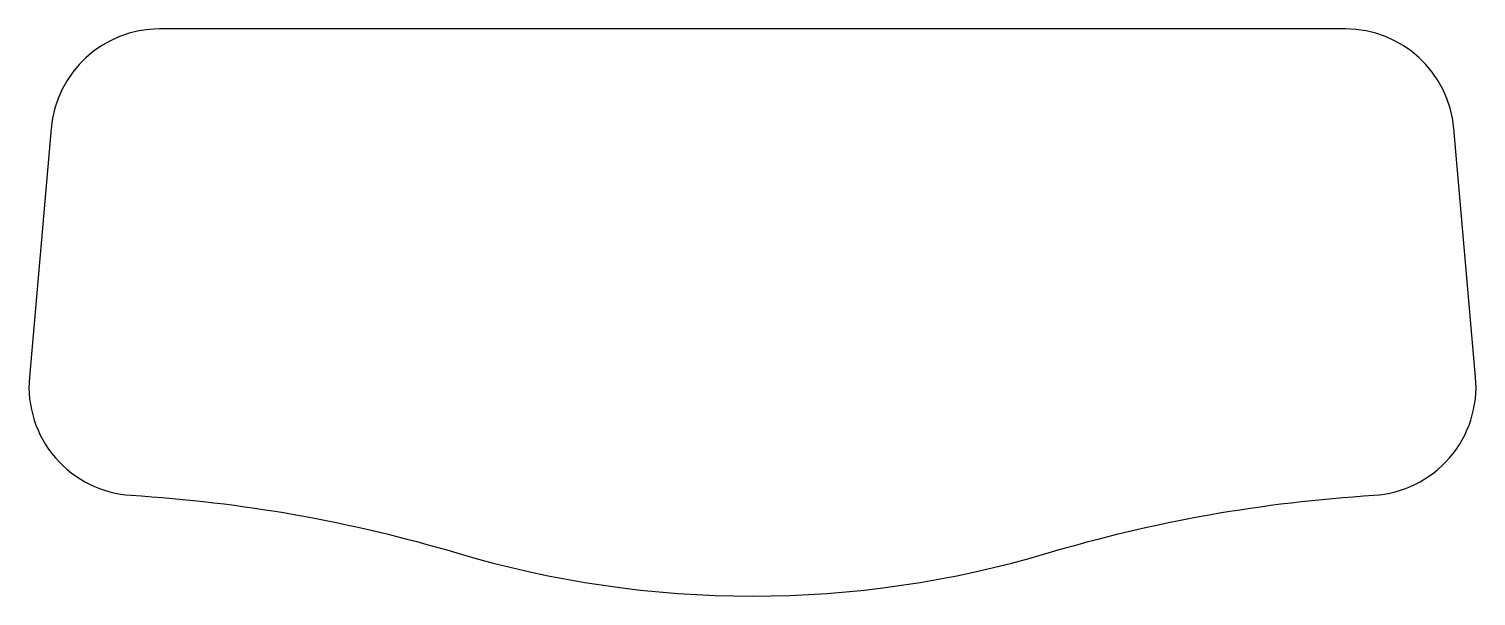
# Model space of a CAD drawing. Header units: millimetres. Extents: x -3 to 263, y -104 to 0.
import ezdxf

# ---------------------------------------------------------------- set-up
doc = ezdxf.new("R2010")
doc.units = ezdxf.units.MM
doc.layers.get('0').update_dxf_attribs({"linetype": 'CONTINUOUS'})

msp = doc.modelspace()

# ---------------------------------------------------------------- linework, layer by layer
msp.add_lwpolyline([(15.94, -85.48, -0.057453), (75.71, -96.05, 0.145898), (184.29, -96.05, -0.057453), (244.06, -85.48, 0.422172), (262.78, -63.77), (258.79, -18.14, 0.388873), (238.86, 0.12), (21.14, 0.12, 0.388879), (1.21, -18.14), (-2.78, -63.77, 0.422165)], format="xyb", close=True)

doc.saveas('drawing.dxf')
